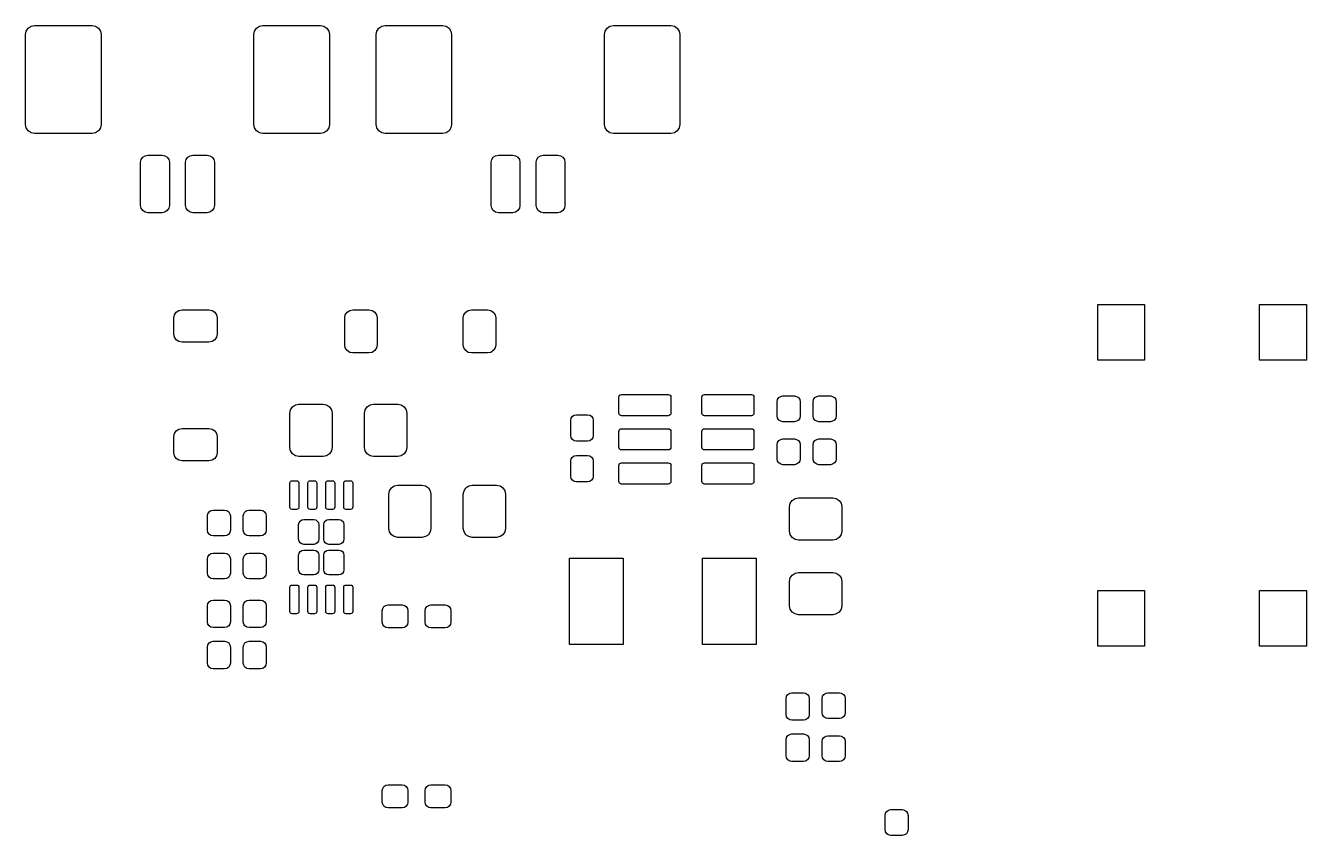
# Model space of a CAD drawing. Extents: x 123.8 to 159.4, y -119.7 to -73.5.
# Drawn here: x 123.77 to 159.4, y -96.01 to -73.5 of the extents above; entities that cross this region are included whole.
import ezdxf

# ---------------------------------------------------------------- set-up
doc = ezdxf.new("R2010")
doc.units = 0
doc.layers.add('BLACK', color=7, linetype='CONTINUOUS')

msp = doc.modelspace()

# ---------------------------------------------------------------- linework, layer by layer
at = {"layer": 'BLACK', "linetype": 'CONTINUOUS'}
for p, q in [((123.775, -73.750001), (123.79403, -73.65433)), ((123.79403, -73.65433), (123.848224, -73.573224)), ((123.848224, -73.573224), (123.92933, -73.51903)), ((123.92933, -73.51903), (124.025002, -73.500001)), ((124.025002, -73.500001), (125.624999, -73.5)), ((125.624999, -73.5), (125.72067, -73.51903)), ((125.72067, -73.51903), (125.801776, -73.573224)), ((125.801776, -73.573224), (125.85597, -73.65433)), ((125.85597, -73.65433), (125.874999, -73.750002)), ((130.125, -73.750001), (130.14403, -73.65433)), ((130.14403, -73.65433), (130.198224, -73.573224)), ((130.198224, -73.573224), (130.27933, -73.51903)), ((130.27933, -73.51903), (130.375002, -73.500001)), ((130.375002, -73.500001), (131.974999, -73.5)), ((131.974999, -73.5), (132.07067, -73.51903)), ((132.07067, -73.51903), (132.151776, -73.573224)), ((132.151776, -73.573224), (132.20597, -73.65433)), ((132.20597, -73.65433), (132.224999, -73.750002)), ((133.525, -73.750001), (133.54403, -73.65433)), ((133.54403, -73.65433), (133.598224, -73.573224)), ((133.598224, -73.573224), (133.67933, -73.51903)), ((133.67933, -73.51903), (133.775002, -73.500001)), ((133.775002, -73.500001), (135.374999, -73.5)), ((135.374999, -73.5), (135.47067, -73.51903)), ((135.47067, -73.51903), (135.551776, -73.573224)), ((135.551776, -73.573224), (135.60597, -73.65433)), ((135.60597, -73.65433), (135.624999, -73.750002)), ((139.875, -73.750001), (139.89403, -73.65433)), ((139.89403, -73.65433), (139.948224, -73.573224)), ((139.948224, -73.573224), (140.02933, -73.51903)), ((140.02933, -73.51903), (140.125002, -73.500001)), ((140.125002, -73.500001), (141.724999, -73.5)), ((141.724999, -73.5), (141.82067, -73.51903)), ((141.82067, -73.51903), (141.901776, -73.573224)), ((141.901776, -73.573224), (141.95597, -73.65433)), ((141.95597, -73.65433), (141.974999, -73.750002)), ((123.775001, -76.249998), (123.775, -73.750001)), ((125.874999, -73.750002), (125.875, -76.249999)), ((130.125001, -76.249998), (130.125, -73.750001)), ((132.224999, -73.750002), (132.225, -76.249999)), ((133.525001, -76.249998), (133.525, -73.750001)), ((135.624999, -73.750002), (135.625, -76.249999)), ((139.875001, -76.249998), (139.875, -73.750001)), ((141.974999, -73.750002), (141.975, -76.249999)), ((123.79403, -76.34567), (123.775001, -76.249998)), ((123.848224, -76.426776), (123.79403, -76.34567)), ((123.92933, -76.48097), (123.848224, -76.426776)), ((124.025001, -76.5), (123.92933, -76.48097)), ((125.624998, -76.499999), (124.025001, -76.5)), ((125.72067, -76.48097), (125.624998, -76.499999)), ((125.801776, -76.426776), (125.72067, -76.48097)), ((125.85597, -76.34567), (125.801776, -76.426776)), ((125.875, -76.249999), (125.85597, -76.34567)), ((130.14403, -76.34567), (130.125001, -76.249998)), ((130.198224, -76.426776), (130.14403, -76.34567)), ((130.27933, -76.48097), (130.198224, -76.426776)), ((130.375001, -76.5), (130.27933, -76.48097)), ((131.974998, -76.499999), (130.375001, -76.5)), ((132.07067, -76.48097), (131.974998, -76.499999)), ((132.151776, -76.426776), (132.07067, -76.48097)), ((132.20597, -76.34567), (132.151776, -76.426776)), ((132.225, -76.249999), (132.20597, -76.34567)), ((133.54403, -76.34567), (133.525001, -76.249998)), ((133.598224, -76.426776), (133.54403, -76.34567)), ((133.67933, -76.48097), (133.598224, -76.426776)), ((133.775001, -76.5), (133.67933, -76.48097)), ((135.374998, -76.499999), (133.775001, -76.5)), ((135.47067, -76.48097), (135.374998, -76.499999)), ((135.551776, -76.426776), (135.47067, -76.48097)), ((135.60597, -76.34567), (135.551776, -76.426776)), ((135.625, -76.249999), (135.60597, -76.34567)), ((139.89403, -76.34567), (139.875001, -76.249998)), ((139.948224, -76.426776), (139.89403, -76.34567)), ((140.02933, -76.48097), (139.948224, -76.426776)), ((140.125001, -76.5), (140.02933, -76.48097)), ((141.724998, -76.499999), (140.125001, -76.5)), ((141.82067, -76.48097), (141.724998, -76.499999)), ((141.901776, -76.426776), (141.82067, -76.48097)), ((141.95597, -76.34567), (141.901776, -76.426776)), ((141.975, -76.249999), (141.95597, -76.34567)), ((126.975, -77.3), (126.990224, -77.223463)), ((126.975, -78.5), (126.975, -77.3)), ((126.990224, -77.223463), (127.033579, -77.158579)), ((127.033579, -77.158579), (127.098463, -77.115224)), ((127.098463, -77.115224), (127.175, -77.1)), ((127.175, -77.1), (127.575, -77.1)), ((127.575, -77.1), (127.651537, -77.115224)), ((127.651537, -77.115224), (127.716421, -77.158579)), ((127.716421, -77.158579), (127.759776, -77.223463)), ((127.759776, -77.223463), (127.775, -77.3)), ((127.775, -77.3), (127.775, -78.5)), ((128.225, -77.3), (128.240224, -77.223463)), ((128.225, -78.5), (128.225, -77.3)), ((128.240224, -77.223463), (128.283579, -77.158579)), ((128.283579, -77.158579), (128.348463, -77.115224)), ((128.348463, -77.115224), (128.425, -77.1)), ((128.425, -77.1), (128.825, -77.1)), ((128.825, -77.1), (128.901537, -77.115224)), ((128.901537, -77.115224), (128.966421, -77.158579)), ((128.966421, -77.158579), (129.009776, -77.223463)), ((129.009776, -77.223463), (129.025, -77.3)), ((129.025, -77.3), (129.025, -78.5)), ((136.725, -77.3), (136.740224, -77.223463)), ((136.725, -78.5), (136.725, -77.3)), ((136.740224, -77.223463), (136.783579, -77.158579)), ((136.783579, -77.158579), (136.848463, -77.115224)), ((136.848463, -77.115224), (136.925, -77.1)), ((136.925, -77.1), (137.325, -77.1)), ((137.325, -77.1), (137.401537, -77.115224)), ((137.401537, -77.115224), (137.466421, -77.158579)), ((137.466421, -77.158579), (137.509776, -77.223463)), ((137.509776, -77.223463), (137.525, -77.3)), ((137.525, -77.3), (137.525, -78.5)), ((137.975, -77.3), (137.990224, -77.223463)), ((137.975, -78.5), (137.975, -77.3)), ((137.990224, -77.223463), (138.033579, -77.158579)), ((138.033579, -77.158579), (138.098463, -77.115224)), ((138.098463, -77.115224), (138.175, -77.1)), ((138.175, -77.1), (138.575, -77.1)), ((138.575, -77.1), (138.651537, -77.115224)), ((138.651537, -77.115224), (138.716421, -77.158579)), ((138.716421, -77.158579), (138.759776, -77.223463)), ((138.759776, -77.223463), (138.775, -77.3)), ((138.775, -77.3), (138.775, -78.5)), ((126.990224, -78.576537), (126.975, -78.5)), ((127.033579, -78.641421), (126.990224, -78.576537)), ((127.098463, -78.684776), (127.033579, -78.641421)), ((127.175, -78.7), (127.098463, -78.684776)), ((127.575, -78.7), (127.175, -78.7)), ((127.651537, -78.684776), (127.575, -78.7)), ((127.716421, -78.641421), (127.651537, -78.684776)), ((127.759776, -78.576537), (127.716421, -78.641421)), ((127.775, -78.5), (127.759776, -78.576537)), ((128.240224, -78.576537), (128.225, -78.5)), ((128.283579, -78.641421), (128.240224, -78.576537)), ((128.348463, -78.684776), (128.283579, -78.641421)), ((128.425, -78.7), (128.348463, -78.684776)), ((128.825, -78.7), (128.425, -78.7)), ((128.901537, -78.684776), (128.825, -78.7)), ((128.966421, -78.641421), (128.901537, -78.684776)), ((129.009776, -78.576537), (128.966421, -78.641421)), ((129.025, -78.5), (129.009776, -78.576537)), ((136.740224, -78.576537), (136.725, -78.5)), ((136.783579, -78.641421), (136.740224, -78.576537)), ((136.848463, -78.684776), (136.783579, -78.641421)), ((136.925, -78.7), (136.848463, -78.684776)), ((137.325, -78.7), (136.925, -78.7)), ((137.401537, -78.684776), (137.325, -78.7)), ((137.466421, -78.641421), (137.401537, -78.684776)), ((137.509776, -78.576537), (137.466421, -78.641421)), ((137.525, -78.5), (137.509776, -78.576537)), ((137.990224, -78.576537), (137.975, -78.5)), ((138.033579, -78.641421), (137.990224, -78.576537)), ((138.098463, -78.684776), (138.033579, -78.641421)), ((138.175, -78.7), (138.098463, -78.684776)), ((138.575, -78.7), (138.175, -78.7)), ((138.651537, -78.684776), (138.575, -78.7)), ((138.716421, -78.641421), (138.651537, -78.684776)), ((138.759776, -78.576537), (138.716421, -78.641421)), ((138.775, -78.5), (138.759776, -78.576537)), ((127.9, -81.625), (127.917127, -81.538896)), ((127.917127, -81.538896), (127.965901, -81.465901)), ((127.965901, -81.465901), (128.038896, -81.417127)), ((128.038896, -81.417127), (128.125, -81.4)), ((128.125, -81.4), (128.875, -81.4)), ((128.875, -81.4), (128.961104, -81.417127)), ((128.961104, -81.417127), (129.034099, -81.465901)), ((129.034099, -81.465901), (129.082873, -81.538896)), ((129.082873, -81.538896), (129.1, -81.625)), ((132.65, -81.625), (132.667127, -81.538896)), ((132.667127, -81.538896), (132.715901, -81.465901)), ((132.715901, -81.465901), (132.788896, -81.417127)), ((132.788896, -81.417127), (132.875, -81.4)), ((132.875, -81.4), (133.325, -81.4)), ((133.325, -81.4), (133.411104, -81.417127)), ((133.411104, -81.417127), (133.484099, -81.465901)), ((133.484099, -81.465901), (133.532873, -81.538896)), ((133.532873, -81.538896), (133.55, -81.625)), ((135.95, -81.625), (135.967127, -81.538896)), ((135.967127, -81.538896), (136.015901, -81.465901)), ((136.015901, -81.465901), (136.088896, -81.417127)), ((136.088896, -81.417127), (136.175, -81.4)), ((136.175, -81.4), (136.625, -81.4)), ((136.625, -81.4), (136.711104, -81.417127)), ((136.711104, -81.417127), (136.784099, -81.465901)), ((136.784099, -81.465901), (136.832873, -81.538896)), ((136.832873, -81.538896), (136.85, -81.625)), ((153.6, -82.8), (153.6, -81.25)), ((153.6, -81.25), (154.9, -81.25)), ((154.9, -81.25), (154.9, -82.8)), ((158.1, -82.8), (158.1, -81.25)), ((158.1, -81.25), (159.4, -81.25)), ((159.4, -81.25), (159.4, -82.8)), ((127.9, -82.075), (127.9, -81.625)), ((129.1, -81.625), (129.1, -82.075)), ((132.65, -82.375), (132.65, -81.625)), ((133.55, -81.625), (133.55, -82.375)), ((135.95, -82.375), (135.95, -81.625)), ((136.85, -81.625), (136.85, -82.375)), ((127.917127, -82.161104), (127.9, -82.075)), ((127.965901, -82.234099), (127.917127, -82.161104)), ((128.038896, -82.282873), (127.965901, -82.234099)), ((128.125, -82.3), (128.038896, -82.282873)), ((128.961104, -82.282873), (128.875, -82.3)), ((129.034099, -82.234099), (128.961104, -82.282873)), ((129.082873, -82.161104), (129.034099, -82.234099)), ((129.1, -82.075), (129.082873, -82.161104)), ((128.875, -82.3), (128.125, -82.3)), ((132.667127, -82.461104), (132.65, -82.375)), ((132.715901, -82.534099), (132.667127, -82.461104)), ((132.788896, -82.582873), (132.715901, -82.534099)), ((132.875, -82.6), (132.788896, -82.582873)), ((133.325, -82.6), (132.875, -82.6)), ((133.411104, -82.582873), (133.325, -82.6)), ((133.484099, -82.534099), (133.411104, -82.582873)), ((133.532873, -82.461104), (133.484099, -82.534099)), ((133.55, -82.375), (133.532873, -82.461104)), ((135.967127, -82.461104), (135.95, -82.375)), ((136.015901, -82.534099), (135.967127, -82.461104)), ((136.088896, -82.582873), (136.015901, -82.534099)), ((136.175, -82.6), (136.088896, -82.582873)), ((136.625, -82.6), (136.175, -82.6)), ((136.711104, -82.582873), (136.625, -82.6)), ((136.784099, -82.534099), (136.711104, -82.582873)), ((136.832873, -82.461104), (136.784099, -82.534099)), ((136.85, -82.375), (136.832873, -82.461104)), ((154.9, -82.8), (153.6, -82.8)), ((159.4, -82.8), (158.1, -82.8)), ((131.198223, -84.098223), (131.279329, -84.04403)), ((131.279329, -84.04403), (131.375, -84.025)), ((131.375, -84.025), (132.05, -84.025)), ((132.05, -84.025), (132.145671, -84.04403)), ((132.145671, -84.04403), (132.226777, -84.098223)), ((133.273223, -84.098223), (133.354329, -84.04403)), ((133.354329, -84.04403), (133.45, -84.025)), ((133.45, -84.025), (134.125, -84.025)), ((134.125, -84.025), (134.220671, -84.04403)), ((134.220671, -84.04403), (134.301777, -84.098223)), ((140.275, -83.82875), (140.280614, -83.800527)), ((140.275, -84.27125), (140.275, -83.82875)), ((140.280614, -83.800527), (140.296601, -83.776601)), ((140.296601, -83.776601), (140.320527, -83.760614)), ((140.320527, -83.760614), (140.34875, -83.755)), ((140.34875, -83.755), (141.65125, -83.755)), ((141.65125, -83.755), (141.679473, -83.760614)), ((141.679473, -83.760614), (141.703399, -83.776601)), ((141.703399, -83.776601), (141.719386, -83.800527)), ((141.719386, -83.800527), (141.725, -83.82875)), ((141.725, -83.82875), (141.725, -84.27125)), ((142.585, -83.82875), (142.590614, -83.800527)), ((142.585, -84.27125), (142.585, -83.82875)), ((142.590614, -83.800527), (142.606601, -83.776601)), ((142.606601, -83.776601), (142.630527, -83.760614)), ((142.630527, -83.760614), (142.65875, -83.755)), ((142.65875, -83.755), (143.96125, -83.755)), ((143.96125, -83.755), (143.989473, -83.760614)), ((143.989473, -83.760614), (144.013399, -83.776601)), ((144.013399, -83.776601), (144.029386, -83.800527)), ((144.029386, -83.800527), (144.035, -83.82875)), ((144.035, -83.82875), (144.035, -84.27125)), ((144.68, -83.955), (144.692179, -83.893771)), ((144.68, -84.35), (144.68, -83.955)), ((144.692179, -83.893771), (144.726863, -83.841863)), ((144.726863, -83.841863), (144.778771, -83.807179)), ((144.778771, -83.807179), (144.84, -83.795)), ((144.84, -83.795), (145.16, -83.795)), ((145.16, -83.795), (145.221229, -83.807179)), ((145.221229, -83.807179), (145.273137, -83.841863)), ((145.273137, -83.841863), (145.307821, -83.893771)), ((145.307821, -83.893771), (145.32, -83.955)), ((145.32, -83.955), (145.32, -84.35)), ((145.68, -83.955), (145.692179, -83.893771)), ((145.68, -84.35), (145.68, -83.955)), ((145.692179, -83.893771), (145.726863, -83.841863)), ((145.726863, -83.841863), (145.778771, -83.807179)), ((145.778771, -83.807179), (145.84, -83.795)), ((145.84, -83.795), (146.16, -83.795)), ((146.16, -83.795), (146.221229, -83.807179)), ((146.221229, -83.807179), (146.273137, -83.841863)), ((146.273137, -83.841863), (146.307821, -83.893771)), ((146.307821, -83.893771), (146.32, -83.955)), ((146.32, -83.955), (146.32, -84.35)), ((131.125, -84.275), (131.14403, -84.179329)), ((131.125, -85.225), (131.125, -84.275)), ((131.14403, -84.179329), (131.198223, -84.098223)), ((132.226777, -84.098223), (132.28097, -84.179329)), ((132.28097, -84.179329), (132.3, -84.275)), ((132.3, -84.275), (132.3, -85.225)), ((133.2, -84.275), (133.21903, -84.179329)), ((133.2, -85.225), (133.2, -84.275)), ((133.21903, -84.179329), (133.273223, -84.098223)), ((134.301777, -84.098223), (134.35597, -84.179329)), ((134.35597, -84.179329), (134.375, -84.275)), ((134.375, -84.275), (134.375, -85.225)), ((138.94, -84.47), (138.951799, -84.410684)), ((138.951799, -84.410684), (138.985398, -84.360398)), ((138.985398, -84.360398), (139.035684, -84.326799)), ((139.035684, -84.326799), (139.095, -84.315)), ((139.095, -84.315), (139.405, -84.315)), ((139.405, -84.315), (139.464316, -84.326799)), ((139.464316, -84.326799), (139.514602, -84.360398)), ((139.514602, -84.360398), (139.548201, -84.410684)), ((139.548201, -84.410684), (139.56, -84.47)), ((140.280614, -84.299473), (140.275, -84.27125)), ((140.296601, -84.323399), (140.280614, -84.299473)), ((140.320527, -84.339386), (140.296601, -84.323399)), ((140.34875, -84.345), (140.320527, -84.339386)), ((141.65125, -84.345), (140.34875, -84.345)), ((141.679473, -84.339386), (141.65125, -84.345)), ((141.703399, -84.323399), (141.679473, -84.339386)), ((141.719386, -84.299473), (141.703399, -84.323399)), ((141.725, -84.27125), (141.719386, -84.299473)), ((142.590614, -84.299473), (142.585, -84.27125)), ((142.606601, -84.323399), (142.590614, -84.299473)), ((142.630527, -84.339386), (142.606601, -84.323399)), ((142.65875, -84.345), (142.630527, -84.339386)), ((143.96125, -84.345), (142.65875, -84.345)), ((143.989473, -84.339386), (143.96125, -84.345)), ((144.013399, -84.323399), (143.989473, -84.339386)), ((144.029386, -84.299473), (144.013399, -84.323399)), ((144.035, -84.27125), (144.029386, -84.299473)), ((144.692179, -84.411229), (144.68, -84.35)), ((144.726863, -84.463137), (144.692179, -84.411229)), ((145.307821, -84.411229), (145.273137, -84.463137)), ((145.32, -84.35), (145.307821, -84.411229)), ((145.692179, -84.411229), (145.68, -84.35)), ((145.726863, -84.463137), (145.692179, -84.411229)), ((146.307821, -84.411229), (146.273137, -84.463137)), ((146.32, -84.35), (146.307821, -84.411229)), ((127.917127, -84.838896), (127.965901, -84.765901)), ((127.965901, -84.765901), (128.038896, -84.717127)), ((128.038896, -84.717127), (128.125, -84.7)), ((128.125, -84.7), (128.875, -84.7)), ((128.875, -84.7), (128.961104, -84.717127)), ((128.961104, -84.717127), (129.034099, -84.765901)), ((129.034099, -84.765901), (129.082873, -84.838896)), ((138.94, -84.895), (138.94, -84.47)), ((139.56, -84.47), (139.56, -84.895)), ((140.275, -84.77875), (140.280614, -84.750527)), ((140.275, -85.22125), (140.275, -84.77875)), ((140.280614, -84.750527), (140.296601, -84.726601)), ((140.296601, -84.726601), (140.320527, -84.710614)), ((140.320527, -84.710614), (140.34875, -84.705)), ((140.34875, -84.705), (141.65125, -84.705)), ((141.65125, -84.705), (141.679473, -84.710614)), ((141.679473, -84.710614), (141.703399, -84.726601)), ((141.703399, -84.726601), (141.719386, -84.750527)), ((141.719386, -84.750527), (141.725, -84.77875)), ((141.725, -84.77875), (141.725, -85.22125)), ((142.585, -84.77875), (142.590614, -84.750527)), ((142.585, -85.22125), (142.585, -84.77875)), ((142.590614, -84.750527), (142.606601, -84.726601)), ((142.606601, -84.726601), (142.630527, -84.710614)), ((142.630527, -84.710614), (142.65875, -84.705)), ((142.65875, -84.705), (143.96125, -84.705)), ((143.96125, -84.705), (143.989473, -84.710614)), ((143.989473, -84.710614), (144.013399, -84.726601)), ((144.013399, -84.726601), (144.029386, -84.750527)), ((144.029386, -84.750527), (144.035, -84.77875)), ((144.035, -84.77875), (144.035, -85.22125)), ((144.778771, -84.497821), (144.726863, -84.463137)), ((144.84, -84.51), (144.778771, -84.497821)), ((145.16, -84.51), (144.84, -84.51)), ((145.221229, -84.497821), (145.16, -84.51)), ((145.273137, -84.463137), (145.221229, -84.497821)), ((145.778771, -84.497821), (145.726863, -84.463137)), ((145.84, -84.51), (145.778771, -84.497821)), ((146.16, -84.51), (145.84, -84.51)), ((146.221229, -84.497821), (146.16, -84.51)), ((146.273137, -84.463137), (146.221229, -84.497821)), ((127.9, -84.925), (127.917127, -84.838896)), ((127.9, -85.375), (127.9, -84.925)), ((129.082873, -84.838896), (129.1, -84.925)), ((129.1, -84.925), (129.1, -85.375)), ((138.951799, -84.954316), (138.94, -84.895)), ((138.985398, -85.004602), (138.951799, -84.954316)), ((139.035684, -85.038201), (138.985398, -85.004602)), ((139.095, -85.05), (139.035684, -85.038201)), ((139.405, -85.05), (139.095, -85.05)), ((139.464316, -85.038201), (139.405, -85.05)), ((139.514602, -85.004602), (139.464316, -85.038201)), ((139.548201, -84.954316), (139.514602, -85.004602)), ((139.56, -84.895), (139.548201, -84.954316)), ((144.68, -85.15), (144.692179, -85.088771)), ((144.692179, -85.088771), (144.726863, -85.036863)), ((144.726863, -85.036863), (144.778771, -85.002179)), ((144.778771, -85.002179), (144.84, -84.99)), ((144.84, -84.99), (145.16, -84.99)), ((145.16, -84.99), (145.221229, -85.002179)), ((145.221229, -85.002179), (145.273137, -85.036863)), ((145.273137, -85.036863), (145.307821, -85.088771)), ((145.307821, -85.088771), (145.32, -85.15)), ((145.68, -85.15), (145.692179, -85.088771)), ((145.692179, -85.088771), (145.726863, -85.036863)), ((145.726863, -85.036863), (145.778771, -85.002179)), ((145.778771, -85.002179), (145.84, -84.99)), ((145.84, -84.99), (146.16, -84.99)), ((146.16, -84.99), (146.221229, -85.002179)), ((146.221229, -85.002179), (146.273137, -85.036863)), ((146.273137, -85.036863), (146.307821, -85.088771)), ((146.307821, -85.088771), (146.32, -85.15)), ((127.917127, -85.461104), (127.9, -85.375)), ((127.965901, -85.534099), (127.917127, -85.461104)), ((129.082873, -85.461104), (129.034099, -85.534099)), ((129.1, -85.375), (129.082873, -85.461104)), ((131.14403, -85.320671), (131.125, -85.225)), ((131.198223, -85.401777), (131.14403, -85.320671)), ((131.279329, -85.45597), (131.198223, -85.401777)), ((131.375, -85.475), (131.279329, -85.45597)), ((132.05, -85.475), (131.375, -85.475)), ((132.145671, -85.45597), (132.05, -85.475)), ((132.226777, -85.401777), (132.145671, -85.45597)), ((132.28097, -85.320671), (132.226777, -85.401777)), ((132.3, -85.225), (132.28097, -85.320671)), ((133.21903, -85.320671), (133.2, -85.225)), ((133.273223, -85.401777), (133.21903, -85.320671)), ((133.354329, -85.45597), (133.273223, -85.401777)), ((133.45, -85.475), (133.354329, -85.45597)), ((134.125, -85.475), (133.45, -85.475)), ((134.220671, -85.45597), (134.125, -85.475)), ((134.301777, -85.401777), (134.220671, -85.45597)), ((134.35597, -85.320671), (134.301777, -85.401777)), ((134.375, -85.225), (134.35597, -85.320671)), ((138.951799, -85.545684), (138.985398, -85.495398)), ((138.985398, -85.495398), (139.035684, -85.461799)), ((139.035684, -85.461799), (139.095, -85.45)), ((139.095, -85.45), (139.405, -85.45)), ((139.405, -85.45), (139.464316, -85.461799)), ((139.464316, -85.461799), (139.514602, -85.495398)), ((139.514602, -85.495398), (139.548201, -85.545684)), ((140.280614, -85.249473), (140.275, -85.22125)), ((140.296601, -85.273399), (140.280614, -85.249473)), ((140.320527, -85.289386), (140.296601, -85.273399)), ((140.34875, -85.295), (140.320527, -85.289386)), ((141.65125, -85.295), (140.34875, -85.295)), ((141.679473, -85.289386), (141.65125, -85.295)), ((141.703399, -85.273399), (141.679473, -85.289386)), ((141.719386, -85.249473), (141.703399, -85.273399)), ((141.725, -85.22125), (141.719386, -85.249473)), ((142.590614, -85.249473), (142.585, -85.22125)), ((142.606601, -85.273399), (142.590614, -85.249473)), ((142.630527, -85.289386), (142.606601, -85.273399)), ((142.65875, -85.295), (142.630527, -85.289386)), ((143.96125, -85.295), (142.65875, -85.295)), ((143.989473, -85.289386), (143.96125, -85.295)), ((144.013399, -85.273399), (143.989473, -85.289386)), ((144.029386, -85.249473), (144.013399, -85.273399)), ((144.035, -85.22125), (144.029386, -85.249473)), ((144.68, -85.545), (144.68, -85.15)), ((145.32, -85.15), (145.32, -85.545)), ((145.68, -85.545), (145.68, -85.15)), ((146.32, -85.15), (146.32, -85.545)), ((128.038896, -85.582873), (127.965901, -85.534099)), ((128.125, -85.6), (128.038896, -85.582873)), ((128.875, -85.6), (128.125, -85.6)), ((128.961104, -85.582873), (128.875, -85.6)), ((129.034099, -85.534099), (128.961104, -85.582873)), ((138.94, -85.605), (138.951799, -85.545684)), ((138.94, -86.03), (138.94, -85.605)), ((139.548201, -85.545684), (139.56, -85.605)), ((139.56, -85.605), (139.56, -86.03)), ((140.275, -85.72875), (140.280614, -85.700527)), ((140.275, -86.17125), (140.275, -85.72875)), ((140.280614, -85.700527), (140.296601, -85.676601)), ((140.296601, -85.676601), (140.320527, -85.660614)), ((140.320527, -85.660614), (140.34875, -85.655)), ((140.34875, -85.655), (141.65125, -85.655)), ((141.65125, -85.655), (141.679473, -85.660614)), ((141.679473, -85.660614), (141.703399, -85.676601)), ((141.703399, -85.676601), (141.719386, -85.700527)), ((141.719386, -85.700527), (141.725, -85.72875)), ((141.725, -85.72875), (141.725, -86.17125)), ((142.585, -85.72875), (142.590614, -85.700527)), ((142.585, -86.17125), (142.585, -85.72875)), ((142.590614, -85.700527), (142.606601, -85.676601)), ((142.606601, -85.676601), (142.630527, -85.660614)), ((142.630527, -85.660614), (142.65875, -85.655)), ((142.65875, -85.655), (143.96125, -85.655)), ((143.96125, -85.655), (143.989473, -85.660614)), ((143.989473, -85.660614), (144.013399, -85.676601)), ((144.013399, -85.676601), (144.029386, -85.700527)), ((144.029386, -85.700527), (144.035, -85.72875)), ((144.035, -85.72875), (144.035, -86.17125)), ((144.692179, -85.606229), (144.68, -85.545)), ((144.726863, -85.658137), (144.692179, -85.606229)), ((144.778771, -85.692821), (144.726863, -85.658137)), ((144.84, -85.705), (144.778771, -85.692821)), ((145.16, -85.705), (144.84, -85.705)), ((145.221229, -85.692821), (145.16, -85.705)), ((145.273137, -85.658137), (145.221229, -85.692821)), ((145.307821, -85.606229), (145.273137, -85.658137)), ((145.32, -85.545), (145.307821, -85.606229)), ((145.692179, -85.606229), (145.68, -85.545)), ((145.726863, -85.658137), (145.692179, -85.606229)), ((145.778771, -85.692821), (145.726863, -85.658137)), ((145.84, -85.705), (145.778771, -85.692821)), ((146.16, -85.705), (145.84, -85.705)), ((146.221229, -85.692821), (146.16, -85.705)), ((146.273137, -85.658137), (146.221229, -85.692821)), ((146.307821, -85.606229), (146.273137, -85.658137)), ((146.32, -85.545), (146.307821, -85.606229)), ((131.125, -86.2125), (131.129758, -86.188582)), ((131.125, -86.8875), (131.125, -86.2125)), ((131.129758, -86.188582), (131.143306, -86.168306)), ((131.143306, -86.168306), (131.163582, -86.154758)), ((131.163582, -86.154758), (131.1875, -86.15)), ((131.1875, -86.15), (131.3125, -86.15)), ((131.3125, -86.15), (131.336418, -86.154758)), ((131.336418, -86.154758), (131.356694, -86.168306)), ((131.356694, -86.168306), (131.370242, -86.188582)), ((131.370242, -86.188582), (131.375, -86.2125)), ((131.375, -86.2125), (131.375, -86.8875)), ((131.625, -86.2125), (131.629758, -86.188582)), ((131.625, -86.8875), (131.625, -86.2125)), ((131.629758, -86.188582), (131.643306, -86.168306)), ((131.643306, -86.168306), (131.663582, -86.154758)), ((131.663582, -86.154758), (131.6875, -86.15)), ((131.6875, -86.15), (131.8125, -86.15)), ((131.8125, -86.15), (131.836418, -86.154758)), ((131.836418, -86.154758), (131.856694, -86.168306)), ((131.856694, -86.168306), (131.870242, -86.188582)), ((131.870242, -86.188582), (131.875, -86.2125)), ((131.875, -86.2125), (131.875, -86.8875)), ((132.125, -86.2125), (132.129758, -86.188582)), ((132.125, -86.8875), (132.125, -86.2125)), ((132.129758, -86.188582), (132.143306, -86.168306)), ((132.143306, -86.168306), (132.163582, -86.154758)), ((132.163582, -86.154758), (132.1875, -86.15)), ((132.1875, -86.15), (132.3125, -86.15)), ((132.3125, -86.15), (132.336418, -86.154758)), ((132.336418, -86.154758), (132.356694, -86.168306)), ((132.356694, -86.168306), (132.370242, -86.188582)), ((132.370242, -86.188582), (132.375, -86.2125)), ((132.375, -86.2125), (132.375, -86.8875)), ((132.625, -86.2125), (132.629758, -86.188582)), ((132.625, -86.8875), (132.625, -86.2125)), ((132.629758, -86.188582), (132.643306, -86.168306)), ((132.643306, -86.168306), (132.663582, -86.154758)), ((132.663582, -86.154758), (132.6875, -86.15)), ((132.6875, -86.15), (132.8125, -86.15)), ((132.8125, -86.15), (132.836418, -86.154758)), ((132.836418, -86.154758), (132.856694, -86.168306)), ((132.856694, -86.168306), (132.870242, -86.188582)), ((132.870242, -86.188582), (132.875, -86.2125)), ((132.875, -86.2125), (132.875, -86.8875)), ((138.951799, -86.089316), (138.94, -86.03)), ((138.985398, -86.139602), (138.951799, -86.089316)), ((139.035684, -86.173201), (138.985398, -86.139602)), ((139.095, -86.185), (139.035684, -86.173201)), ((139.405, -86.185), (139.095, -86.185)), ((139.464316, -86.173201), (139.405, -86.185)), ((139.514602, -86.139602), (139.464316, -86.173201)), ((139.548201, -86.089316), (139.514602, -86.139602)), ((139.56, -86.03), (139.548201, -86.089316)), ((140.280614, -86.199473), (140.275, -86.17125)), ((140.296601, -86.223399), (140.280614, -86.199473)), ((141.719386, -86.199473), (141.703399, -86.223399)), ((141.725, -86.17125), (141.719386, -86.199473)), ((142.590614, -86.199473), (142.585, -86.17125)), ((142.606601, -86.223399), (142.590614, -86.199473)), ((144.029386, -86.199473), (144.013399, -86.223399)), ((144.035, -86.17125), (144.029386, -86.199473)), ((133.875, -86.525), (133.89403, -86.429329)), ((133.875, -87.475), (133.875, -86.525)), ((133.89403, -86.429329), (133.948223, -86.348223)), ((133.948223, -86.348223), (134.029329, -86.29403)), ((134.029329, -86.29403), (134.125, -86.275)), ((134.125, -86.275), (134.8, -86.275)), ((134.8, -86.275), (134.895671, -86.29403)), ((134.895671, -86.29403), (134.976777, -86.348223)), ((134.976777, -86.348223), (135.03097, -86.429329)), ((135.03097, -86.429329), (135.05, -86.525)), ((135.05, -86.525), (135.05, -87.475)), ((135.95, -86.525), (135.96903, -86.429329)), ((135.95, -87.475), (135.95, -86.525)), ((135.96903, -86.429329), (136.023223, -86.348223)), ((136.023223, -86.348223), (136.104329, -86.29403)), ((136.104329, -86.29403), (136.2, -86.275)), ((136.2, -86.275), (136.875, -86.275)), ((136.875, -86.275), (136.970671, -86.29403)), ((136.970671, -86.29403), (137.051777, -86.348223)), ((137.051777, -86.348223), (137.10597, -86.429329)), ((137.10597, -86.429329), (137.125, -86.525)), ((137.125, -86.525), (137.125, -87.475)), ((140.320527, -86.239386), (140.296601, -86.223399)), ((140.34875, -86.245), (140.320527, -86.239386)), ((141.65125, -86.245), (140.34875, -86.245)), ((141.679473, -86.239386), (141.65125, -86.245)), ((141.703399, -86.223399), (141.679473, -86.239386)), ((142.630527, -86.239386), (142.606601, -86.223399)), ((142.65875, -86.245), (142.630527, -86.239386)), ((143.96125, -86.245), (142.65875, -86.245)), ((143.989473, -86.239386), (143.96125, -86.245)), ((144.013399, -86.223399), (143.989473, -86.239386)), ((131.129758, -86.911418), (131.125, -86.8875)), ((131.143306, -86.931694), (131.129758, -86.911418)), ((131.370242, -86.911418), (131.356694, -86.931694)), ((131.375, -86.8875), (131.370242, -86.911418)), ((131.629758, -86.911418), (131.625, -86.8875)), ((131.643306, -86.931694), (131.629758, -86.911418)), ((131.870242, -86.911418), (131.856694, -86.931694)), ((131.875, -86.8875), (131.870242, -86.911418)), ((132.129758, -86.911418), (132.125, -86.8875)), ((132.143306, -86.931694), (132.129758, -86.911418)), ((132.370242, -86.911418), (132.356694, -86.931694)), ((132.375, -86.8875), (132.370242, -86.911418)), ((132.629758, -86.911418), (132.625, -86.8875)), ((132.643306, -86.931694), (132.629758, -86.911418)), ((132.870242, -86.911418), (132.856694, -86.931694)), ((132.875, -86.8875), (132.870242, -86.911418)), ((145.025, -86.875), (145.04403, -86.779329)), ((145.025, -87.55), (145.025, -86.875)), ((145.04403, -86.779329), (145.098223, -86.698223)), ((145.098223, -86.698223), (145.179329, -86.64403)), ((145.179329, -86.64403), (145.275, -86.625)), ((145.275, -86.625), (146.225, -86.625)), ((146.225, -86.625), (146.320671, -86.64403)), ((146.320671, -86.64403), (146.401777, -86.698223)), ((146.401777, -86.698223), (146.45597, -86.779329)), ((146.45597, -86.779329), (146.475, -86.875)), ((146.475, -86.875), (146.475, -87.55)), ((128.83, -87.13), (128.842179, -87.068771)), ((128.83, -87.525), (128.83, -87.13)), ((128.842179, -87.068771), (128.876863, -87.016863)), ((128.876863, -87.016863), (128.928771, -86.982179)), ((128.928771, -86.982179), (128.99, -86.97)), ((128.99, -86.97), (129.31, -86.97)), ((129.31, -86.97), (129.371229, -86.982179)), ((129.371229, -86.982179), (129.423137, -87.016863)), ((129.423137, -87.016863), (129.457821, -87.068771)), ((129.457821, -87.068771), (129.47, -87.13)), ((129.47, -87.13), (129.47, -87.525)), ((129.83, -87.13), (129.842179, -87.068771)), ((129.83, -87.525), (129.83, -87.13)), ((129.842179, -87.068771), (129.876863, -87.016863)), ((129.876863, -87.016863), (129.928771, -86.982179)), ((129.928771, -86.982179), (129.99, -86.97)), ((129.99, -86.97), (130.31, -86.97)), ((130.31, -86.97), (130.371229, -86.982179)), ((130.371229, -86.982179), (130.423137, -87.016863)), ((130.423137, -87.016863), (130.457821, -87.068771)), ((130.457821, -87.068771), (130.47, -87.13)), ((130.47, -87.13), (130.47, -87.525)), ((131.163582, -86.945242), (131.143306, -86.931694)), ((131.1875, -86.95), (131.163582, -86.945242)), ((131.3125, -86.95), (131.1875, -86.95)), ((131.336418, -86.945242), (131.3125, -86.95)), ((131.356694, -86.931694), (131.336418, -86.945242)), ((131.380657, -87.316424), (131.411005, -87.271005)), ((131.411005, -87.271005), (131.456424, -87.240657)), ((131.456424, -87.240657), (131.51, -87.23)), ((131.51, -87.23), (131.79, -87.23)), ((131.663582, -86.945242), (131.643306, -86.931694)), ((131.6875, -86.95), (131.663582, -86.945242)), ((131.8125, -86.95), (131.6875, -86.95)), ((131.79, -87.23), (131.843576, -87.240657)), ((131.836418, -86.945242), (131.8125, -86.95)), ((131.856694, -86.931694), (131.836418, -86.945242)), ((131.843576, -87.240657), (131.888995, -87.271005)), ((131.888995, -87.271005), (131.919343, -87.316424)), ((132.080657, -87.316424), (132.111005, -87.271005)), ((132.111005, -87.271005), (132.156424, -87.240657)), ((132.163582, -86.945242), (132.143306, -86.931694)), ((132.156424, -87.240657), (132.21, -87.23)), ((132.1875, -86.95), (132.163582, -86.945242)), ((132.3125, -86.95), (132.1875, -86.95)), ((132.21, -87.23), (132.49, -87.23)), ((132.336418, -86.945242), (132.3125, -86.95)), ((132.356694, -86.931694), (132.336418, -86.945242)), ((132.49, -87.23), (132.543576, -87.240657)), ((132.543576, -87.240657), (132.588995, -87.271005)), ((132.588995, -87.271005), (132.619343, -87.316424)), ((132.663582, -86.945242), (132.643306, -86.931694)), ((132.6875, -86.95), (132.663582, -86.945242)), ((132.8125, -86.95), (132.6875, -86.95)), ((132.836418, -86.945242), (132.8125, -86.95)), ((132.856694, -86.931694), (132.836418, -86.945242)), ((128.842179, -87.586229), (128.83, -87.525)), ((128.876863, -87.638137), (128.842179, -87.586229)), ((129.457821, -87.586229), (129.423137, -87.638137)), ((129.47, -87.525), (129.457821, -87.586229)), ((129.842179, -87.586229), (129.83, -87.525)), ((129.876863, -87.638137), (129.842179, -87.586229)), ((130.457821, -87.586229), (130.423137, -87.638137)), ((130.47, -87.525), (130.457821, -87.586229)), ((131.37, -87.37), (131.380657, -87.316424)), ((131.37, -87.78), (131.37, -87.37)), ((131.919343, -87.316424), (131.93, -87.37)), ((131.93, -87.37), (131.93, -87.78)), ((132.07, -87.37), (132.080657, -87.316424)), ((132.07, -87.78), (132.07, -87.37)), ((132.619343, -87.316424), (132.63, -87.37)), ((132.63, -87.37), (132.63, -87.78)), ((133.89403, -87.570671), (133.875, -87.475)), ((133.948223, -87.651777), (133.89403, -87.570671)), ((135.03097, -87.570671), (134.976777, -87.651777)), ((135.05, -87.475), (135.03097, -87.570671)), ((135.96903, -87.570671), (135.95, -87.475)), ((136.023223, -87.651777), (135.96903, -87.570671)), ((137.10597, -87.570671), (137.051777, -87.651777)), ((137.125, -87.475), (137.10597, -87.570671)), ((145.04403, -87.645671), (145.025, -87.55)), ((146.475, -87.55), (146.45597, -87.645671)), ((128.928771, -87.672821), (128.876863, -87.638137)), ((128.99, -87.685), (128.928771, -87.672821)), ((129.31, -87.685), (128.99, -87.685)), ((129.371229, -87.672821), (129.31, -87.685)), ((129.423137, -87.638137), (129.371229, -87.672821)), ((129.928771, -87.672821), (129.876863, -87.638137)), ((129.99, -87.685), (129.928771, -87.672821)), ((130.31, -87.685), (129.99, -87.685)), ((130.371229, -87.672821), (130.31, -87.685)), ((130.423137, -87.638137), (130.371229, -87.672821)), ((131.380657, -87.833576), (131.37, -87.78)), ((131.411005, -87.878995), (131.380657, -87.833576)), ((131.456424, -87.909343), (131.411005, -87.878995)), ((131.51, -87.92), (131.456424, -87.909343)), ((131.79, -87.92), (131.51, -87.92)), ((131.843576, -87.909343), (131.79, -87.92)), ((131.888995, -87.878995), (131.843576, -87.909343)), ((131.919343, -87.833576), (131.888995, -87.878995)), ((131.93, -87.78), (131.919343, -87.833576)), ((132.080657, -87.833576), (132.07, -87.78)), ((132.111005, -87.878995), (132.080657, -87.833576)), ((132.156424, -87.909343), (132.111005, -87.878995)), ((132.21, -87.92), (132.156424, -87.909343)), ((132.49, -87.92), (132.21, -87.92)), ((132.543576, -87.909343), (132.49, -87.92)), ((132.588995, -87.878995), (132.543576, -87.909343)), ((132.619343, -87.833576), (132.588995, -87.878995)), ((132.63, -87.78), (132.619343, -87.833576)), ((134.029329, -87.70597), (133.948223, -87.651777)), ((134.125, -87.725), (134.029329, -87.70597)), ((134.8, -87.725), (134.125, -87.725)), ((134.895671, -87.70597), (134.8, -87.725)), ((134.976777, -87.651777), (134.895671, -87.70597)), ((136.104329, -87.70597), (136.023223, -87.651777)), ((136.2, -87.725), (136.104329, -87.70597)), ((136.875, -87.725), (136.2, -87.725)), ((136.970671, -87.70597), (136.875, -87.725)), ((137.051777, -87.651777), (136.970671, -87.70597)), ((145.098223, -87.726777), (145.04403, -87.645671)), ((145.179329, -87.78097), (145.098223, -87.726777)), ((145.275, -87.8), (145.179329, -87.78097)), ((146.225, -87.8), (145.275, -87.8)), ((146.320671, -87.78097), (146.225, -87.8)), ((146.401777, -87.726777), (146.320671, -87.78097)), ((146.45597, -87.645671), (146.401777, -87.726777)), ((128.83, -88.325), (128.842179, -88.263771)), ((128.83, -88.72), (128.83, -88.325)), ((128.842179, -88.263771), (128.876863, -88.211863)), ((128.876863, -88.211863), (128.928771, -88.177179)), ((128.928771, -88.177179), (128.99, -88.165)), ((128.99, -88.165), (129.31, -88.165)), ((129.31, -88.165), (129.371229, -88.177179)), ((129.371229, -88.177179), (129.423137, -88.211863)), ((129.423137, -88.211863), (129.457821, -88.263771)), ((129.457821, -88.263771), (129.47, -88.325)), ((129.47, -88.325), (129.47, -88.72)), ((129.83, -88.325), (129.842179, -88.263771)), ((129.83, -88.72), (129.83, -88.325)), ((129.842179, -88.263771), (129.876863, -88.211863)), ((129.876863, -88.211863), (129.928771, -88.177179)), ((129.928771, -88.177179), (129.99, -88.165)), ((129.99, -88.165), (130.31, -88.165)), ((130.31, -88.165), (130.371229, -88.177179)), ((130.371229, -88.177179), (130.423137, -88.211863)), ((130.423137, -88.211863), (130.457821, -88.263771)), ((130.457821, -88.263771), (130.47, -88.325)), ((130.47, -88.325), (130.47, -88.72)), ((131.37, -88.22), (131.380657, -88.166424)), ((131.37, -88.63), (131.37, -88.22)), ((131.380657, -88.166424), (131.411005, -88.121005)), ((131.411005, -88.121005), (131.456424, -88.090657)), ((131.456424, -88.090657), (131.51, -88.08)), ((131.51, -88.08), (131.79, -88.08)), ((131.79, -88.08), (131.843576, -88.090657)), ((131.843576, -88.090657), (131.888995, -88.121005)), ((131.888995, -88.121005), (131.919343, -88.166424)), ((131.919343, -88.166424), (131.93, -88.22)), ((131.93, -88.22), (131.93, -88.63)), ((132.07, -88.22), (132.080657, -88.166424)), ((132.07, -88.63), (132.07, -88.22)), ((132.080657, -88.166424), (132.111005, -88.121005)), ((132.111005, -88.121005), (132.156424, -88.090657)), ((132.156424, -88.090657), (132.21, -88.08)), ((132.21, -88.08), (132.49, -88.08)), ((132.49, -88.08), (132.543576, -88.090657)), ((132.543576, -88.090657), (132.588995, -88.121005)), ((132.588995, -88.121005), (132.619343, -88.166424)), ((132.619343, -88.166424), (132.63, -88.22)), ((132.63, -88.22), (132.63, -88.63)), ((138.9, -90.7), (138.9, -88.3)), ((138.9, -88.3), (140.4, -88.3)), ((140.4, -88.3), (140.4, -90.7)), ((142.6, -90.7), (142.6, -88.3)), ((142.6, -88.3), (144.1, -88.3)), ((144.1, -88.3), (144.1, -90.7)), ((131.380657, -88.683576), (131.37, -88.63)), ((131.411005, -88.728995), (131.380657, -88.683576)), ((131.919343, -88.683576), (131.888995, -88.728995)), ((131.93, -88.63), (131.919343, -88.683576)), ((132.080657, -88.683576), (132.07, -88.63)), ((132.111005, -88.728995), (132.080657, -88.683576)), ((132.619343, -88.683576), (132.588995, -88.728995)), ((132.63, -88.63), (132.619343, -88.683576)), ((145.179329, -88.71903), (145.275, -88.7)), ((145.275, -88.7), (146.225, -88.7)), ((146.225, -88.7), (146.320671, -88.71903)), ((128.842179, -88.781229), (128.83, -88.72)), ((128.876863, -88.833137), (128.842179, -88.781229)), ((128.928771, -88.867821), (128.876863, -88.833137)), ((128.99, -88.88), (128.928771, -88.867821)), ((129.31, -88.88), (128.99, -88.88)), ((129.371229, -88.867821), (129.31, -88.88)), ((129.423137, -88.833137), (129.371229, -88.867821)), ((129.457821, -88.781229), (129.423137, -88.833137)), ((129.47, -88.72), (129.457821, -88.781229)), ((129.842179, -88.781229), (129.83, -88.72)), ((129.876863, -88.833137), (129.842179, -88.781229)), ((129.928771, -88.867821), (129.876863, -88.833137)), ((129.99, -88.88), (129.928771, -88.867821)), ((130.31, -88.88), (129.99, -88.88)), ((130.371229, -88.867821), (130.31, -88.88)), ((130.423137, -88.833137), (130.371229, -88.867821)), ((130.457821, -88.781229), (130.423137, -88.833137)), ((130.47, -88.72), (130.457821, -88.781229)), ((131.143306, -89.068306), (131.163582, -89.054758)), ((131.163582, -89.054758), (131.1875, -89.05)), ((131.1875, -89.05), (131.3125, -89.05)), ((131.3125, -89.05), (131.336418, -89.054758)), ((131.336418, -89.054758), (131.356694, -89.068306)), ((131.456424, -88.759343), (131.411005, -88.728995)), ((131.51, -88.77), (131.456424, -88.759343)), ((131.79, -88.77), (131.51, -88.77)), ((131.643306, -89.068306), (131.663582, -89.054758)), ((131.663582, -89.054758), (131.6875, -89.05)), ((131.6875, -89.05), (131.8125, -89.05)), ((131.843576, -88.759343), (131.79, -88.77)), ((131.8125, -89.05), (131.836418, -89.054758)), ((131.836418, -89.054758), (131.856694, -89.068306)), ((131.888995, -88.728995), (131.843576, -88.759343)), ((132.156424, -88.759343), (132.111005, -88.728995)), ((132.143306, -89.068306), (132.163582, -89.054758)), ((132.21, -88.77), (132.156424, -88.759343)), ((132.163582, -89.054758), (132.1875, -89.05)), ((132.1875, -89.05), (132.3125, -89.05)), ((132.49, -88.77), (132.21, -88.77)), ((132.3125, -89.05), (132.336418, -89.054758)), ((132.336418, -89.054758), (132.356694, -89.068306)), ((132.543576, -88.759343), (132.49, -88.77)), ((132.588995, -88.728995), (132.543576, -88.759343)), ((132.643306, -89.068306), (132.663582, -89.054758)), ((132.663582, -89.054758), (132.6875, -89.05)), ((132.6875, -89.05), (132.8125, -89.05)), ((132.8125, -89.05), (132.836418, -89.054758)), ((132.836418, -89.054758), (132.856694, -89.068306)), ((145.025, -88.95), (145.04403, -88.854329)), ((145.025, -89.625), (145.025, -88.95)), ((145.04403, -88.854329), (145.098223, -88.773223)), ((145.098223, -88.773223), (145.179329, -88.71903)), ((146.320671, -88.71903), (146.401777, -88.773223)), ((146.401777, -88.773223), (146.45597, -88.854329)), ((146.45597, -88.854329), (146.475, -88.95)), ((146.475, -88.95), (146.475, -89.625)), ((131.125, -89.1125), (131.129758, -89.088582)), ((131.125, -89.7875), (131.125, -89.1125)), ((131.129758, -89.088582), (131.143306, -89.068306)), ((131.356694, -89.068306), (131.370242, -89.088582)), ((131.370242, -89.088582), (131.375, -89.1125)), ((131.375, -89.1125), (131.375, -89.7875)), ((131.625, -89.1125), (131.629758, -89.088582)), ((131.625, -89.7875), (131.625, -89.1125)), ((131.629758, -89.088582), (131.643306, -89.068306)), ((131.856694, -89.068306), (131.870242, -89.088582)), ((131.870242, -89.088582), (131.875, -89.1125)), ((131.875, -89.1125), (131.875, -89.7875)), ((132.125, -89.1125), (132.129758, -89.088582)), ((132.125, -89.7875), (132.125, -89.1125)), ((132.129758, -89.088582), (132.143306, -89.068306)), ((132.356694, -89.068306), (132.370242, -89.088582)), ((132.370242, -89.088582), (132.375, -89.1125)), ((132.375, -89.1125), (132.375, -89.7875)), ((132.625, -89.1125), (132.629758, -89.088582)), ((132.625, -89.7875), (132.625, -89.1125)), ((132.629758, -89.088582), (132.643306, -89.068306)), ((132.856694, -89.068306), (132.870242, -89.088582)), ((132.870242, -89.088582), (132.875, -89.1125)), ((132.875, -89.1125), (132.875, -89.7875)), ((153.6, -90.75), (153.6, -89.2)), ((153.6, -89.2), (154.9, -89.2)), ((154.9, -89.2), (154.9, -90.75)), ((158.1, -90.75), (158.1, -89.2)), ((158.1, -89.2), (159.4, -89.2)), ((159.4, -89.2), (159.4, -90.75)), ((128.83, -89.63), (128.842179, -89.568771)), ((128.83, -90.075), (128.83, -89.63)), ((128.842179, -89.568771), (128.876863, -89.516863)), ((128.876863, -89.516863), (128.928771, -89.482179)), ((128.928771, -89.482179), (128.99, -89.47)), ((128.99, -89.47), (129.31, -89.47)), ((129.31, -89.47), (129.371229, -89.482179)), ((129.371229, -89.482179), (129.423137, -89.516863)), ((129.423137, -89.516863), (129.457821, -89.568771)), ((129.457821, -89.568771), (129.47, -89.63)), ((129.47, -89.63), (129.47, -90.075)), ((129.83, -89.63), (129.842179, -89.568771)), ((129.83, -90.075), (129.83, -89.63)), ((129.842179, -89.568771), (129.876863, -89.516863)), ((129.876863, -89.516863), (129.928771, -89.482179)), ((129.928771, -89.482179), (129.99, -89.47)), ((129.99, -89.47), (130.31, -89.47)), ((130.31, -89.47), (130.371229, -89.482179)), ((130.371229, -89.482179), (130.423137, -89.516863)), ((130.423137, -89.516863), (130.457821, -89.568771)), ((130.457821, -89.568771), (130.47, -89.63)), ((130.47, -89.63), (130.47, -90.075)), ((133.695, -89.765), (133.707179, -89.703771)), ((133.695, -90.085), (133.695, -89.765)), ((133.707179, -89.703771), (133.741863, -89.651863)), ((133.741863, -89.651863), (133.793771, -89.617179)), ((133.793771, -89.617179), (133.855, -89.605)), ((133.855, -89.605), (134.25, -89.605)), ((134.25, -89.605), (134.311229, -89.617179)), ((134.311229, -89.617179), (134.363137, -89.651863)), ((134.363137, -89.651863), (134.397821, -89.703771)), ((134.397821, -89.703771), (134.41, -89.765)), ((134.41, -89.765), (134.41, -90.085)), ((134.89, -89.765), (134.902179, -89.703771)), ((134.89, -90.085), (134.89, -89.765)), ((134.902179, -89.703771), (134.936863, -89.651863)), ((134.936863, -89.651863), (134.988771, -89.617179)), ((134.988771, -89.617179), (135.05, -89.605)), ((135.05, -89.605), (135.445, -89.605)), ((135.445, -89.605), (135.506229, -89.617179)), ((135.506229, -89.617179), (135.558137, -89.651863)), ((135.558137, -89.651863), (135.592821, -89.703771)), ((135.592821, -89.703771), (135.605, -89.765)), ((135.605, -89.765), (135.605, -90.085)), ((145.04403, -89.720671), (145.025, -89.625)), ((145.098223, -89.801777), (145.04403, -89.720671)), ((146.45597, -89.720671), (146.401777, -89.801777)), ((146.475, -89.625), (146.45597, -89.720671)), ((128.842179, -90.136229), (128.83, -90.075)), ((129.47, -90.075), (129.457821, -90.136229)), ((129.842179, -90.136229), (129.83, -90.075)), ((130.47, -90.075), (130.457821, -90.136229)), ((131.129758, -89.811418), (131.125, -89.7875)), ((131.143306, -89.831694), (131.129758, -89.811418)), ((131.163582, -89.845242), (131.143306, -89.831694)), ((131.1875, -89.85), (131.163582, -89.845242)), ((131.3125, -89.85), (131.1875, -89.85)), ((131.336418, -89.845242), (131.3125, -89.85)), ((131.356694, -89.831694), (131.336418, -89.845242)), ((131.370242, -89.811418), (131.356694, -89.831694)), ((131.375, -89.7875), (131.370242, -89.811418)), ((131.629758, -89.811418), (131.625, -89.7875)), ((131.643306, -89.831694), (131.629758, -89.811418)), ((131.663582, -89.845242), (131.643306, -89.831694)), ((131.6875, -89.85), (131.663582, -89.845242)), ((131.8125, -89.85), (131.6875, -89.85)), ((131.836418, -89.845242), (131.8125, -89.85)), ((131.856694, -89.831694), (131.836418, -89.845242)), ((131.870242, -89.811418), (131.856694, -89.831694)), ((131.875, -89.7875), (131.870242, -89.811418)), ((132.129758, -89.811418), (132.125, -89.7875)), ((132.143306, -89.831694), (132.129758, -89.811418)), ((132.163582, -89.845242), (132.143306, -89.831694)), ((132.1875, -89.85), (132.163582, -89.845242)), ((132.3125, -89.85), (132.1875, -89.85)), ((132.336418, -89.845242), (132.3125, -89.85)), ((132.356694, -89.831694), (132.336418, -89.845242)), ((132.370242, -89.811418), (132.356694, -89.831694)), ((132.375, -89.7875), (132.370242, -89.811418)), ((132.629758, -89.811418), (132.625, -89.7875)), ((132.643306, -89.831694), (132.629758, -89.811418)), ((132.663582, -89.845242), (132.643306, -89.831694)), ((132.6875, -89.85), (132.663582, -89.845242)), ((132.8125, -89.85), (132.6875, -89.85)), ((132.836418, -89.845242), (132.8125, -89.85)), ((132.856694, -89.831694), (132.836418, -89.845242)), ((132.870242, -89.811418), (132.856694, -89.831694)), ((132.875, -89.7875), (132.870242, -89.811418)), ((133.707179, -90.146229), (133.695, -90.085)), ((134.41, -90.085), (134.397821, -90.146229)), ((134.902179, -90.146229), (134.89, -90.085)), ((135.605, -90.085), (135.592821, -90.146229)), ((145.179329, -89.85597), (145.098223, -89.801777)), ((145.275, -89.875), (145.179329, -89.85597)), ((146.225, -89.875), (145.275, -89.875)), ((146.320671, -89.85597), (146.225, -89.875)), ((146.401777, -89.801777), (146.320671, -89.85597)), ((128.876863, -90.188137), (128.842179, -90.136229)), ((128.928771, -90.222821), (128.876863, -90.188137)), ((128.99, -90.235), (128.928771, -90.222821)), ((129.31, -90.235), (128.99, -90.235)), ((129.371229, -90.222821), (129.31, -90.235)), ((129.423137, -90.188137), (129.371229, -90.222821)), ((129.457821, -90.136229), (129.423137, -90.188137)), ((129.876863, -90.188137), (129.842179, -90.136229)), ((129.928771, -90.222821), (129.876863, -90.188137)), ((129.99, -90.235), (129.928771, -90.222821)), ((130.31, -90.235), (129.99, -90.235)), ((130.371229, -90.222821), (130.31, -90.235)), ((130.423137, -90.188137), (130.371229, -90.222821)), ((130.457821, -90.136229), (130.423137, -90.188137)), ((133.741863, -90.198137), (133.707179, -90.146229)), ((133.793771, -90.232821), (133.741863, -90.198137)), ((133.855, -90.245), (133.793771, -90.232821)), ((134.25, -90.245), (133.855, -90.245)), ((134.311229, -90.232821), (134.25, -90.245)), ((134.363137, -90.198137), (134.311229, -90.232821)), ((134.397821, -90.146229), (134.363137, -90.198137)), ((134.936863, -90.198137), (134.902179, -90.146229)), ((134.988771, -90.232821), (134.936863, -90.198137)), ((135.05, -90.245), (134.988771, -90.232821)), ((135.445, -90.245), (135.05, -90.245)), ((135.506229, -90.232821), (135.445, -90.245)), ((135.558137, -90.198137), (135.506229, -90.232821)), ((135.592821, -90.146229), (135.558137, -90.198137)), ((128.83, -90.775), (128.842179, -90.713771)), ((128.83, -91.22), (128.83, -90.775)), ((128.842179, -90.713771), (128.876863, -90.661863)), ((128.876863, -90.661863), (128.928771, -90.627179)), ((128.928771, -90.627179), (128.99, -90.615)), ((128.99, -90.615), (129.31, -90.615)), ((129.31, -90.615), (129.371229, -90.627179)), ((129.371229, -90.627179), (129.423137, -90.661863)), ((129.423137, -90.661863), (129.457821, -90.713771)), ((129.457821, -90.713771), (129.47, -90.775)), ((129.47, -90.775), (129.47, -91.22)), ((129.83, -90.775), (129.842179, -90.713771)), ((129.83, -91.22), (129.83, -90.775)), ((129.842179, -90.713771), (129.876863, -90.661863)), ((129.876863, -90.661863), (129.928771, -90.627179)), ((129.928771, -90.627179), (129.99, -90.615)), ((129.99, -90.615), (130.31, -90.615)), ((130.31, -90.615), (130.371229, -90.627179)), ((130.371229, -90.627179), (130.423137, -90.661863)), ((130.423137, -90.661863), (130.457821, -90.713771)), ((130.457821, -90.713771), (130.47, -90.775)), ((130.47, -90.775), (130.47, -91.22)), ((140.4, -90.7), (138.9, -90.7)), ((144.1, -90.7), (142.6, -90.7)), ((154.9, -90.75), (153.6, -90.75)), ((159.4, -90.75), (158.1, -90.75)), ((128.842179, -91.281229), (128.83, -91.22)), ((128.876863, -91.333137), (128.842179, -91.281229)), ((128.928771, -91.367821), (128.876863, -91.333137)), ((128.99, -91.38), (128.928771, -91.367821)), ((129.31, -91.38), (128.99, -91.38)), ((129.371229, -91.367821), (129.31, -91.38)), ((129.423137, -91.333137), (129.371229, -91.367821)), ((129.457821, -91.281229), (129.423137, -91.333137)), ((129.47, -91.22), (129.457821, -91.281229)), ((129.842179, -91.281229), (129.83, -91.22)), ((129.876863, -91.333137), (129.842179, -91.281229)), ((129.928771, -91.367821), (129.876863, -91.333137)), ((129.99, -91.38), (129.928771, -91.367821)), ((130.31, -91.38), (129.99, -91.38)), ((130.371229, -91.367821), (130.31, -91.38)), ((130.423137, -91.333137), (130.371229, -91.367821)), ((130.457821, -91.281229), (130.423137, -91.333137)), ((130.47, -91.22), (130.457821, -91.281229)), ((144.93, -92.205), (144.942179, -92.143771)), ((144.93, -92.65), (144.93, -92.205)), ((144.942179, -92.143771), (144.976863, -92.091863)), ((144.976863, -92.091863), (145.028771, -92.057179)), ((145.028771, -92.057179), (145.09, -92.045)), ((145.09, -92.045), (145.41, -92.045)), ((145.41, -92.045), (145.471229, -92.057179)), ((145.471229, -92.057179), (145.523137, -92.091863)), ((145.523137, -92.091863), (145.557821, -92.143771)), ((145.557821, -92.143771), (145.57, -92.205)), ((145.57, -92.205), (145.57, -92.65)), ((145.93, -92.205), (145.942179, -92.143771)), ((145.93, -92.6), (145.93, -92.205)), ((145.942179, -92.143771), (145.976863, -92.091863)), ((145.976863, -92.091863), (146.028771, -92.057179)), ((146.028771, -92.057179), (146.09, -92.045)), ((146.09, -92.045), (146.41, -92.045)), ((146.41, -92.045), (146.471229, -92.057179)), ((146.471229, -92.057179), (146.523137, -92.091863)), ((146.523137, -92.091863), (146.557821, -92.143771)), ((146.557821, -92.143771), (146.57, -92.205)), ((146.57, -92.205), (146.57, -92.6)), ((145.942179, -92.661229), (145.93, -92.6)), ((146.57, -92.6), (146.557821, -92.661229)), ((144.942179, -92.711229), (144.93, -92.65)), ((144.976863, -92.763137), (144.942179, -92.711229)), ((145.028771, -92.797821), (144.976863, -92.763137)), ((145.09, -92.81), (145.028771, -92.797821)), ((145.41, -92.81), (145.09, -92.81)), ((145.471229, -92.797821), (145.41, -92.81)), ((145.523137, -92.763137), (145.471229, -92.797821)), ((145.557821, -92.711229), (145.523137, -92.763137)), ((145.57, -92.65), (145.557821, -92.711229)), ((145.976863, -92.713137), (145.942179, -92.661229)), ((146.028771, -92.747821), (145.976863, -92.713137)), ((146.09, -92.76), (146.028771, -92.747821)), ((146.41, -92.76), (146.09, -92.76)), ((146.471229, -92.747821), (146.41, -92.76)), ((146.523137, -92.713137), (146.471229, -92.747821)), ((146.557821, -92.661229), (146.523137, -92.713137)), ((144.93, -93.35), (144.942179, -93.288771)), ((144.942179, -93.288771), (144.976863, -93.236863)), ((144.976863, -93.236863), (145.028771, -93.202179)), ((145.028771, -93.202179), (145.09, -93.19)), ((145.09, -93.19), (145.41, -93.19)), ((145.41, -93.19), (145.471229, -93.202179)), ((145.471229, -93.202179), (145.523137, -93.236863)), ((145.523137, -93.236863), (145.557821, -93.288771)), ((145.557821, -93.288771), (145.57, -93.35)), ((145.942179, -93.338771), (145.976863, -93.286863)), ((145.976863, -93.286863), (146.028771, -93.252179)), ((146.028771, -93.252179), (146.09, -93.24)), ((146.09, -93.24), (146.41, -93.24)), ((146.41, -93.24), (146.471229, -93.252179)), ((146.471229, -93.252179), (146.523137, -93.286863)), ((146.523137, -93.286863), (146.557821, -93.338771)), ((144.93, -93.795), (144.93, -93.35)), ((145.57, -93.35), (145.57, -93.795)), ((145.93, -93.4), (145.942179, -93.338771)), ((145.93, -93.795), (145.93, -93.4)), ((146.557821, -93.338771), (146.57, -93.4)), ((146.57, -93.4), (146.57, -93.795)), ((144.942179, -93.856229), (144.93, -93.795)), ((144.976863, -93.908137), (144.942179, -93.856229)), ((145.028771, -93.942821), (144.976863, -93.908137)), ((145.09, -93.955), (145.028771, -93.942821)), ((145.41, -93.955), (145.09, -93.955)), ((145.471229, -93.942821), (145.41, -93.955)), ((145.523137, -93.908137), (145.471229, -93.942821)), ((145.557821, -93.856229), (145.523137, -93.908137)), ((145.57, -93.795), (145.557821, -93.856229)), ((145.942179, -93.856229), (145.93, -93.795)), ((145.976863, -93.908137), (145.942179, -93.856229)), ((146.028771, -93.942821), (145.976863, -93.908137)), ((146.09, -93.955), (146.028771, -93.942821)), ((146.41, -93.955), (146.09, -93.955)), ((146.471229, -93.942821), (146.41, -93.955)), ((146.523137, -93.908137), (146.471229, -93.942821)), ((146.557821, -93.856229), (146.523137, -93.908137)), ((146.57, -93.795), (146.557821, -93.856229)), ((133.695, -94.765), (133.707179, -94.703771)), ((133.707179, -94.703771), (133.741863, -94.651863)), ((133.741863, -94.651863), (133.793771, -94.617179)), ((133.793771, -94.617179), (133.855, -94.605)), ((133.855, -94.605), (134.25, -94.605)), ((134.25, -94.605), (134.311229, -94.617179)), ((134.311229, -94.617179), (134.363137, -94.651863)), ((134.363137, -94.651863), (134.397821, -94.703771)), ((134.397821, -94.703771), (134.41, -94.765)), ((134.89, -94.765), (134.902179, -94.703771)), ((134.902179, -94.703771), (134.936863, -94.651863)), ((134.936863, -94.651863), (134.988771, -94.617179)), ((134.988771, -94.617179), (135.05, -94.605)), ((135.05, -94.605), (135.445, -94.605)), ((135.445, -94.605), (135.506229, -94.617179)), ((135.506229, -94.617179), (135.558137, -94.651863)), ((135.558137, -94.651863), (135.592821, -94.703771)), ((135.592821, -94.703771), (135.605, -94.765)), ((133.695, -95.085), (133.695, -94.765)), ((133.707179, -95.146229), (133.695, -95.085)), ((134.41, -95.085), (134.397821, -95.146229)), ((134.41, -94.765), (134.41, -95.085)), ((134.89, -95.085), (134.89, -94.765)), ((134.902179, -95.146229), (134.89, -95.085)), ((135.605, -95.085), (135.592821, -95.146229)), ((135.605, -94.765), (135.605, -95.085)), ((133.741863, -95.198137), (133.707179, -95.146229)), ((133.793771, -95.232821), (133.741863, -95.198137)), ((133.855, -95.245), (133.793771, -95.232821)), ((134.25, -95.245), (133.855, -95.245)), ((134.311229, -95.232821), (134.25, -95.245)), ((134.363137, -95.198137), (134.311229, -95.232821)), ((134.397821, -95.146229), (134.363137, -95.198137)), ((134.936863, -95.198137), (134.902179, -95.146229)), ((134.988771, -95.232821), (134.936863, -95.198137)), ((135.05, -95.245), (134.988771, -95.232821)), ((135.445, -95.245), (135.05, -95.245)), ((135.506229, -95.232821), (135.445, -95.245)), ((135.558137, -95.198137), (135.506229, -95.232821)), ((135.592821, -95.146229), (135.558137, -95.198137)), ((147.68, -95.455), (147.692179, -95.393771)), ((147.68, -95.85), (147.68, -95.455)), ((147.692179, -95.393771), (147.726863, -95.341863)), ((147.726863, -95.341863), (147.778771, -95.307179)), ((147.778771, -95.307179), (147.84, -95.295)), ((147.84, -95.295), (148.16, -95.295)), ((148.16, -95.295), (148.221229, -95.307179)), ((148.221229, -95.307179), (148.273137, -95.341863)), ((148.273137, -95.341863), (148.307821, -95.393771)), ((148.307821, -95.393771), (148.32, -95.455)), ((148.32, -95.455), (148.32, -95.85)), ((147.692179, -95.911229), (147.68, -95.85)), ((147.726863, -95.963137), (147.692179, -95.911229)), ((147.778771, -95.997821), (147.726863, -95.963137)), ((147.84, -96.01), (147.778771, -95.997821)), ((148.16, -96.01), (147.84, -96.01)), ((148.221229, -95.997821), (148.16, -96.01)), ((148.273137, -95.963137), (148.221229, -95.997821)), ((148.307821, -95.911229), (148.273137, -95.963137)), ((148.32, -95.85), (148.307821, -95.911229))]:
    msp.add_line(p, q, dxfattribs=at)

doc.saveas('drawing.dxf')
